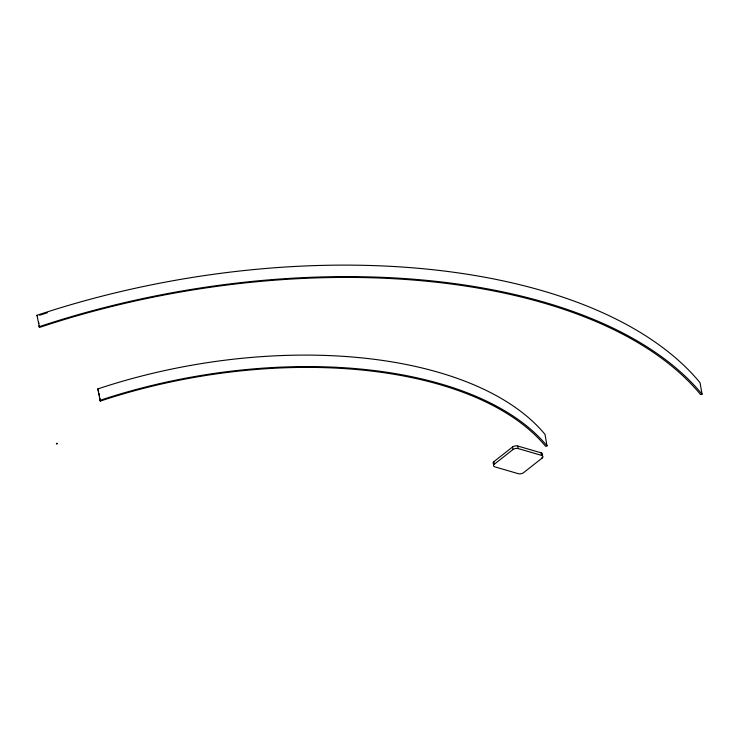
<?xml version="1.0" encoding="UTF-8"?>
<svg xmlns="http://www.w3.org/2000/svg" width="739" height="739" viewBox="0 0 739 739"><rect width="100%" height="100%" fill="white"/><g stroke="black" fill="none" stroke-linecap="round" stroke-linejoin="round"><path stroke-width="1.11" d="M57.466 443.631L56.931 443.345L57.328 443.714M56.709 443.594L57.143 443.483M493.172 463.399A3.778 1.94 -9.9 0 1 493.892 461.644L512.524 447.012A3.778 1.94 -9.9 0 1 517.771 446.033L541.124 452.831A3.778 1.94 -9.9 0 1 542.158 455.085M494.336 464.203L512.968 449.561A3.778 1.94 -9.9 0 1 518.215 448.582L541.567 455.39A3.778 1.94 -9.9 0 1 542.158 458.069L523.535 472.701A3.778 1.94 -9.9 0 1 518.288 473.681L494.927 466.882A3.778 1.94 -9.9 0 1 494.336 464.203L493.892 461.644M56.94 443.465L56.376 443.539L57.014 443.446M547.008 445.876L545.622 446.338A347.348 178.376 -9.9 0 0 100.328 401.083L97.779 388.936A348.863 179.152 -9.9 0 1 545.003 434.393L547.008 445.876A348.863 179.152 -9.9 0 0 99.783 400.418M702.05 394.183L700.655 394.644A515.739 264.858 -9.9 0 0 39.5 327.442L36.95 315.294A517.245 265.624 -9.9 0 1 700.045 382.691L702.05 394.183A517.245 265.624 -9.9 0 0 38.955 326.786M56.58 443.659L56.515 444M36.95 315.294L37.495 315.959M97.779 388.936L98.656 391.504M542.01 457.219L542.158 458.069M541.124 452.831L541.567 455.39M517.771 446.033L518.215 448.582M512.524 447.012L512.968 449.561M98.989 393.425L99.322 395.337M99.83 398.21L100.328 401.083M38.502 321.696L38.834 323.617M39.167 325.529L39.5 327.442M39.666 315.239A515.739 264.858 -9.9 0 1 47.296 312.754M493.892 464.092A3.778 1.94 -9.9 0 1 493.449 463.778"/></g></svg>
